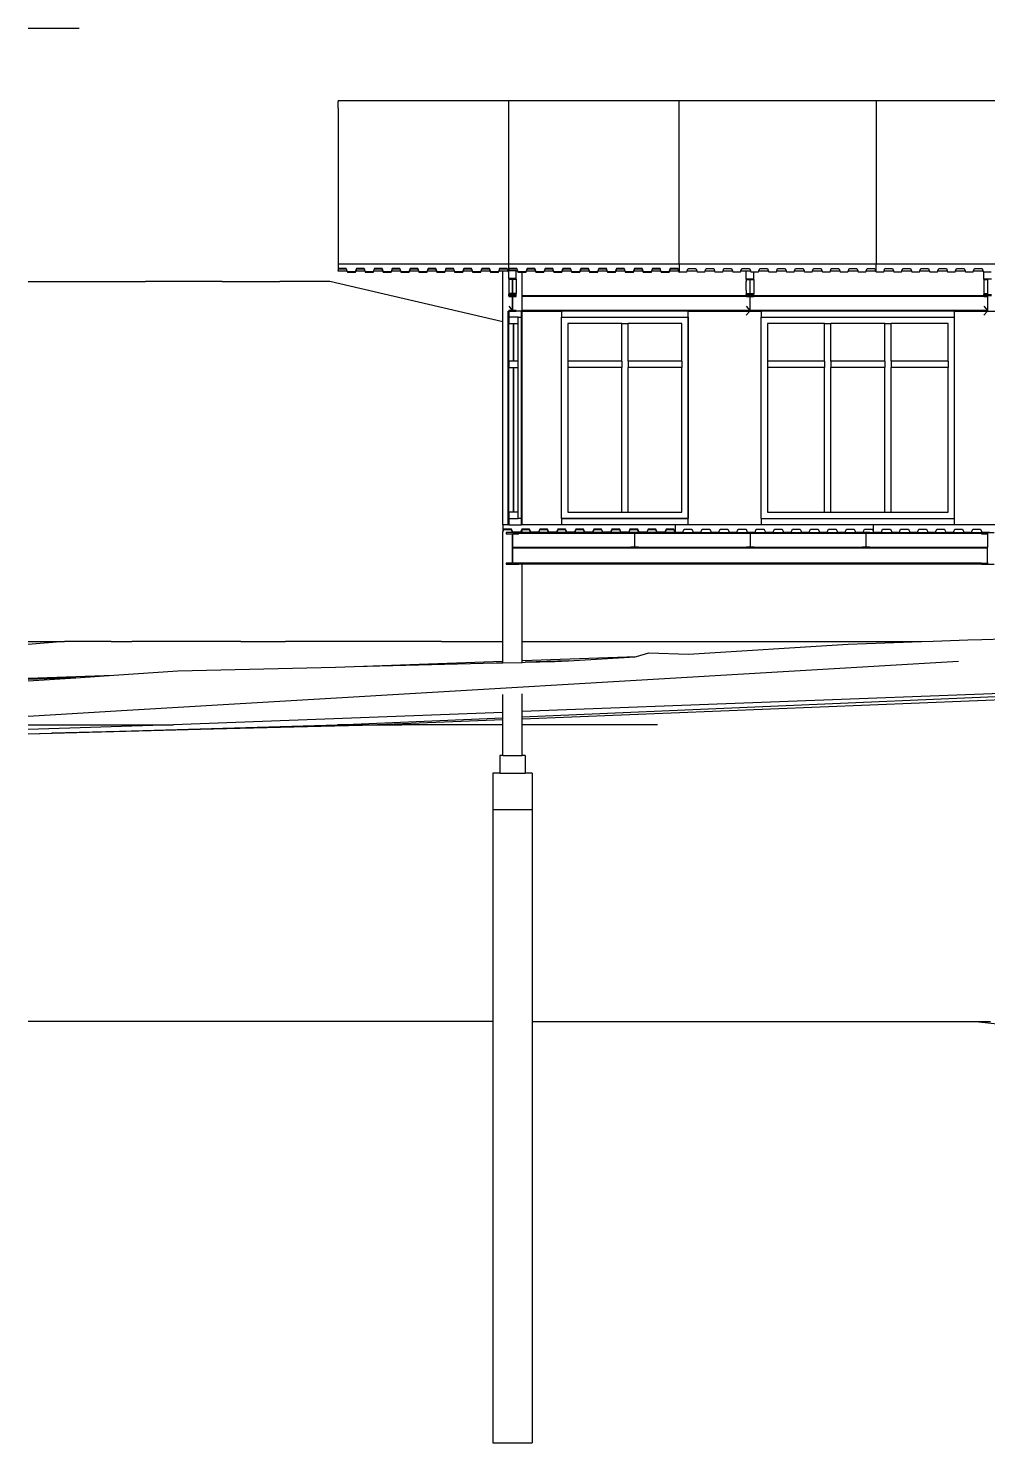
# Model space of a CAD drawing. Extents: x -32.1 to 32.1, y -10.5 to 12.1.
# Drawn here: x -32.1 to -16.96, y -10.51 to 11.82 of the extents above; entities that cross this region are included whole.
import ezdxf

# ---------------------------------------------------------------- set-up
doc = ezdxf.new("R2010")
doc.units = 0
doc.layers.get('0').update_dxf_attribs({"linetype": 'CONTINUOUS'})
doc.layers.add('SECTIONCUTEDGES', color=7, linetype='CONTINUOUS')

msp = doc.modelspace()

# ---------------------------------------------------------------- linework, layer by layer
for p, q in [((-32.1, 11.821), (-31.298, 11.821)), ((-27.211, 10.681), (-27.211, 10.663)), ((-27.211, 10.681), (-26.138, 10.681)), ((-27.211, 10.562), (-27.211, 10.663)), ((-27.211, 10.562), (-27.211, 10.005)), ((-26.138, 10.681), (-24.728, 10.681)), ((-24.728, 10.681), (-24.518, 10.681)), ((-24.518, 10.681), (-24.518, 8.098)), ((-24.518, 10.681), (-24.507, 10.681)), ((-24.507, 10.681), (-22.78, 10.681)), ((-22.78, 10.681), (-22.514, 10.681)), ((-22.514, 10.681), (-21.825, 10.681)), ((-21.825, 8.098), (-21.825, 10.681)), ((-21.825, 10.681), (-20.795, 10.681)), ((-20.795, 10.681), (-20.545, 10.681)), ((-20.545, 10.681), (-19.076, 10.681)), ((-19.076, 10.681), (-18.947, 10.681)), ((-18.947, 10.681), (-18.73, 10.681)), ((-18.73, 10.681), (-18.719, 10.681)), ((-18.719, 10.681), (-18.719, 8.098)), ((-18.719, 10.681), (-18.527, 10.681)), ((-18.527, 10.681), (-16.679, 10.681)), ((-27.211, 10.005), (-27.211, 9.88)), ((-27.211, 9.88), (-27.211, 9.849)), ((-27.211, 9.849), (-27.211, 9.821)), ((-27.211, 9.821), (-27.211, 9.486)), ((-27.211, 9.486), (-27.211, 8.098)), ((-32.1, 7.821), (-30.988, 7.821)), ((-30.988, 7.821), (-30.698, 7.821)), ((-30.698, 7.821), (-30.248, 7.821)), ((-29.228, 7.821), (-30.248, 7.821)), ((-29.038, 7.821), (-29.228, 7.821)), ((-29.038, 7.821), (-28.988, 7.821)), ((-28.988, 7.821), (-28.128, 7.821)), ((-27.338, 7.821), (-28.128, 7.821)), ((-24.607, 7.186), (-27.338, 7.821)), ((-27.209, 7.992), (-27.177, 7.992)), ((-27.177, 7.992), (-27.073, 7.992)), ((-26.927, 7.992), (-26.79, 7.992)), ((-26.644, 7.992), (-26.508, 7.992)), ((-26.362, 7.992), (-26.225, 7.992)), ((-26.079, 7.992), (-25.943, 7.992)), ((-25.797, 7.992), (-25.66, 7.992)), ((-25.515, 7.992), (-25.378, 7.992)), ((-25.232, 7.992), (-25.096, 7.992)), ((-24.95, 7.992), (-24.813, 7.992)), ((-24.667, 7.992), (-24.607, 7.992)), ((-24.607, 7.992), (-24.531, 7.992)), ((-24.607, 7.821), (-24.607, 7.992)), ((-24.607, 7.423), (-24.607, 7.821)), ((-24.517, 7.869), (-24.517, 7.99)), ((-24.517, 7.859), (-24.517, 7.635)), ((-24.397, 7.992), (-24.516, 7.992)), ((-24.397, 7.992), (-24.38, 7.992)), ((-24.397, 7.869), (-24.397, 7.992)), ((-24.397, 7.859), (-24.397, 7.635)), ((-24.307, 7.821), (-24.307, 7.97)), ((-24.307, 7.597), (-24.307, 7.821)), ((-24.234, 7.992), (-24.097, 7.992)), ((-23.951, 7.992), (-23.815, 7.992)), ((-23.669, 7.992), (-23.532, 7.992)), ((-23.386, 7.992), (-23.25, 7.992)), ((-23.104, 7.992), (-22.967, 7.992)), ((-22.822, 7.992), (-22.685, 7.992)), ((-22.539, 7.992), (-22.403, 7.992)), ((-22.257, 7.992), (-22.12, 7.992)), ((-21.974, 7.992), (-21.838, 7.992)), ((-21.698, 7.992), (-21.549, 7.992)), ((-21.416, 7.992), (-21.267, 7.992)), ((-21.133, 7.992), (-20.984, 7.992)), ((-20.851, 7.992), (-20.767, 7.992)), ((-20.767, 7.992), (-20.702, 7.992)), ((-20.767, 7.862), (-20.767, 7.992)), ((-20.767, 7.852), (-20.767, 7.821)), ((-20.767, 7.684), (-20.767, 7.821)), ((-20.647, 7.862), (-20.647, 7.976)), ((-20.647, 7.852), (-20.647, 7.821)), ((-20.647, 7.821), (-20.647, 7.659)), ((-20.568, 7.992), (-20.42, 7.992)), ((-20.286, 7.992), (-20.144, 7.992)), ((-20.144, 7.992), (-20.137, 7.992)), ((-20.004, 7.992), (-19.855, 7.992)), ((-19.721, 7.992), (-19.572, 7.992)), ((-19.439, 7.992), (-19.29, 7.992)), ((-19.156, 7.992), (-19.007, 7.992)), ((-18.874, 7.992), (-18.725, 7.992)), ((-18.592, 7.992), (-18.443, 7.992)), ((-18.309, 7.992), (-18.16, 7.992)), ((-18.027, 7.992), (-17.878, 7.992)), ((-17.744, 7.992), (-17.595, 7.992)), ((-17.462, 7.992), (-17.313, 7.992)), ((-17.179, 7.992), (-17.031, 7.992)), ((-17.017, 7.862), (-17.017, 7.976)), ((-17.017, 7.852), (-17.017, 7.821)), ((-17.017, 7.821), (-17.017, 7.629)), ((-24.517, 7.597), (-24.517, 7.625)), ((-24.397, 7.597), (-24.397, 7.625)), ((-22.433, 7.597), (-24.307, 7.597)), ((-24.307, 7.587), (-24.307, 7.597)), ((-22.204, 7.597), (-22.433, 7.597)), ((-21.904, 7.597), (-22.204, 7.597)), ((-20.779, 7.597), (-21.904, 7.597)), ((-20.767, 7.597), (-20.779, 7.597)), ((-20.767, 7.684), (-20.767, 7.655)), ((-20.767, 7.655), (-20.767, 7.629)), ((-20.767, 7.597), (-20.767, 7.619)), ((-20.647, 7.659), (-20.647, 7.629)), ((-20.647, 7.597), (-20.647, 7.619)), ((-20.535, 7.597), (-20.647, 7.597)), ((-20.351, 7.597), (-20.535, 7.597)), ((-19.272, 7.597), (-20.351, 7.597)), ((-19.042, 7.597), (-19.272, 7.597)), ((-17.909, 7.597), (-19.042, 7.597)), ((-17.541, 7.597), (-17.909, 7.597)), ((-17.017, 7.597), (-17.541, 7.597)), ((-17.017, 7.597), (-17.017, 7.619)), ((-24.607, 7.335), (-24.607, 7.423)), ((-24.517, 7.435), (-24.461, 7.367)), ((-20.767, 7.587), (-24.307, 7.587)), ((-24.307, 7.367), (-24.307, 7.587)), ((-20.767, 7.435), (-20.711, 7.367)), ((-17.017, 7.587), (-20.647, 7.587)), ((-17.017, 7.435), (-16.961, 7.367)), ((-24.607, 7.21), (-24.607, 7.335)), ((-24.607, 7.186), (-24.607, 7.21)), ((-24.607, 6.975), (-24.607, 7.186)), ((-24.527, 3.983), (-24.527, 7.353)), ((-24.527, 7.353), (-24.517, 7.353)), ((-24.517, 6.563), (-24.517, 7.157)), ((-24.367, 6.563), (-24.367, 7.157)), ((-24.317, 7.353), (-24.307, 7.353)), ((-24.317, 4.083), (-24.317, 7.257)), ((-24.317, 7.257), (-24.317, 4.083)), ((-20.767, 7.367), (-24.307, 7.367)), ((-24.307, 7.357), (-24.307, 7.367)), ((-20.767, 7.357), (-24.307, 7.357)), ((-24.307, 7.357), (-24.307, 7.353)), ((-24.307, 3.983), (-24.307, 7.353)), ((-24.307, 7.353), (-23.682, 7.353)), ((-23.682, 7.353), (-23.682, 7.257)), ((-23.682, 4.083), (-23.682, 7.257)), ((-23.682, 7.257), (-21.682, 7.257)), ((-23.682, 7.257), (-21.682, 7.257)), ((-23.682, 4.083), (-23.682, 7.257)), ((-23.582, 7.157), (-23.582, 6.563)), ((-22.732, 7.157), (-23.582, 7.157)), ((-22.732, 7.157), (-22.632, 7.157)), ((-22.732, 6.563), (-22.732, 7.157)), ((-22.632, 6.563), (-22.632, 7.157)), ((-21.782, 7.157), (-22.632, 7.157)), ((-21.782, 6.563), (-21.782, 7.157)), ((-21.682, 7.353), (-20.532, 7.353)), ((-21.682, 7.257), (-21.682, 7.353)), ((-21.682, 4.083), (-21.682, 7.257)), ((-21.682, 7.257), (-21.682, 4.083)), ((-20.711, 7.357), (-20.767, 7.289)), ((-17.017, 7.367), (-20.647, 7.367)), ((-17.017, 7.357), (-20.647, 7.357)), ((-20.532, 7.353), (-20.532, 7.257)), ((-20.532, 7.257), (-17.482, 7.257)), ((-20.532, 4.083), (-20.532, 7.257)), ((-19.532, 7.157), (-20.432, 7.157)), ((-20.432, 7.157), (-20.432, 6.563)), ((-19.532, 7.157), (-19.432, 7.157)), ((-19.532, 6.563), (-19.532, 7.157)), ((-19.432, 6.563), (-19.432, 7.157)), ((-18.582, 7.157), (-19.432, 7.157)), ((-18.582, 7.157), (-18.482, 7.157)), ((-18.582, 6.563), (-18.582, 7.157)), ((-18.482, 6.563), (-18.482, 7.157)), ((-17.582, 7.157), (-18.482, 7.157)), ((-17.582, 6.563), (-17.582, 7.157)), ((-17.482, 7.353), (-16.332, 7.353)), ((-17.482, 7.257), (-17.482, 7.353)), ((-17.482, 4.083), (-17.482, 7.257)), ((-16.961, 7.357), (-17.017, 7.289)), ((-24.607, 6.948), (-24.607, 6.975)), ((-24.607, 6.821), (-24.607, 6.948)), ((-24.607, 6.532), (-24.607, 6.821)), ((-24.607, 6.495), (-24.607, 6.532)), ((-24.607, 6.459), (-24.607, 6.495)), ((-22.732, 6.563), (-23.582, 6.563)), ((-23.582, 6.563), (-23.582, 6.463)), ((-22.732, 6.563), (-22.732, 6.463)), ((-21.782, 6.563), (-22.632, 6.563)), ((-22.632, 6.563), (-22.632, 6.463)), ((-21.782, 6.563), (-21.782, 6.463)), ((-19.532, 6.563), (-20.432, 6.563)), ((-20.432, 6.563), (-20.432, 6.463)), ((-19.532, 6.563), (-19.532, 6.463)), ((-18.582, 6.563), (-19.432, 6.563)), ((-19.432, 6.563), (-19.432, 6.463)), ((-18.582, 6.563), (-18.582, 6.463)), ((-17.582, 6.563), (-18.482, 6.563)), ((-18.482, 6.563), (-18.482, 6.463)), ((-17.582, 6.563), (-17.582, 6.463)), ((-24.607, 6.209), (-24.607, 6.459)), ((-24.517, 4.183), (-24.517, 6.463)), ((-24.367, 4.183), (-24.367, 6.463)), ((-22.732, 6.463), (-23.582, 6.463)), ((-23.582, 6.463), (-23.582, 4.183)), ((-22.732, 4.183), (-22.732, 6.463)), ((-21.782, 6.463), (-22.632, 6.463)), ((-22.632, 4.183), (-22.632, 6.463)), ((-21.782, 4.183), (-21.782, 6.463)), ((-19.532, 6.463), (-20.432, 6.463)), ((-20.432, 6.463), (-20.432, 4.183)), ((-19.532, 4.183), (-19.532, 6.463)), ((-18.582, 6.463), (-19.432, 6.463)), ((-19.432, 4.183), (-19.432, 6.463)), ((-18.582, 4.183), (-18.582, 6.463)), ((-17.582, 6.463), (-18.482, 6.463)), ((-18.482, 4.183), (-18.482, 6.463)), ((-17.582, 4.183), (-17.582, 6.463)), ((-24.607, 6.055), (-24.607, 6.209)), ((-24.607, 5.86), (-24.607, 6.055)), ((-24.607, 5.855), (-24.607, 5.86)), ((-24.607, 5.821), (-24.607, 5.855)), ((-24.607, 5.542), (-24.607, 5.821)), ((-24.607, 5.403), (-24.607, 5.542)), ((-24.607, 5.319), (-24.607, 5.403)), ((-24.607, 4.872), (-24.607, 5.319)), ((-24.607, 4.85), (-24.607, 4.872)), ((-24.607, 4.821), (-24.607, 4.85)), ((-24.607, 4.724), (-24.607, 4.821)), ((-24.607, 4.494), (-24.607, 4.724)), ((-24.607, 4.357), (-24.607, 4.494)), ((-24.607, 4.13), (-24.607, 4.357)), ((-24.607, 3.983), (-24.607, 4.13)), ((-23.682, 4.083), (-21.682, 4.083)), ((-23.682, 4.083), (-23.682, 3.983)), ((-21.682, 4.083), (-23.682, 4.083)), ((-23.582, 4.183), (-22.732, 4.183)), ((-22.732, 4.183), (-22.632, 4.183)), ((-22.632, 4.183), (-21.782, 4.183)), ((-21.682, 3.983), (-21.682, 4.083)), ((-20.532, 4.083), (-17.482, 4.083)), ((-20.532, 4.083), (-20.532, 3.983)), ((-20.432, 4.183), (-19.532, 4.183)), ((-19.532, 4.183), (-19.432, 4.183)), ((-19.432, 4.183), (-18.582, 4.183)), ((-18.582, 4.183), (-18.482, 4.183)), ((-18.482, 4.183), (-17.582, 4.183)), ((-17.482, 3.983), (-17.482, 4.083)), ((-24.607, 3.821), (-24.607, 3.872)), ((-24.607, 3.665), (-24.607, 3.821)), ((-24.357, 3.847), (-22.589, 3.847)), ((-24.307, 3.857), (-24.328, 3.857)), ((-24.307, 3.857), (-24.307, 3.907)), ((-24.173, 3.857), (-24.307, 3.857)), ((-23.888, 3.857), (-24.043, 3.857)), ((-23.604, 3.857), (-23.758, 3.857)), ((-23.451, 3.857), (-23.474, 3.857)), ((-23.386, 3.857), (-23.451, 3.857)), ((-23.319, 3.857), (-23.386, 3.857)), ((-23.034, 3.857), (-23.189, 3.857)), ((-22.749, 3.857), (-22.904, 3.857)), ((-22.589, 3.857), (-22.619, 3.857)), ((-22.464, 3.857), (-22.469, 3.857)), ((-22.469, 3.847), (-20.764, 3.847)), ((-22.179, 3.857), (-22.334, 3.857)), ((-21.926, 3.857), (-22.049, 3.857)), ((-21.894, 3.857), (-21.926, 3.857)), ((-21.895, 3.857), (-21.895, 3.859)), ((-21.89, 3.857), (-21.877, 3.857)), ((-21.877, 3.857), (-20.764, 3.857)), ((-20.644, 3.857), (-20.392, 3.857)), ((-20.644, 3.847), (-18.939, 3.847)), ((-20.392, 3.857), (-20.371, 3.857)), ((-20.371, 3.857), (-19.88, 3.857)), ((-19.88, 3.857), (-19.846, 3.857)), ((-19.846, 3.857), (-18.939, 3.857)), ((-18.819, 3.857), (-17.593, 3.857)), ((-18.819, 3.847), (-17.054, 3.847)), ((-17.593, 3.857), (-17.543, 3.857)), ((-17.543, 3.857), (-17.054, 3.857)), ((-17.054, 3.847), (-16.959, 3.847)), ((-16.959, 3.847), (-16.959, 3.841)), ((-16.949, 3.841), (-16.959, 3.841)), ((-24.607, 3.511), (-24.607, 3.665)), ((-24.452, 3.627), (-22.589, 3.627)), ((-24.452, 3.617), (-22.589, 3.617)), ((-22.469, 3.627), (-20.764, 3.627)), ((-22.469, 3.617), (-20.764, 3.617)), ((-20.644, 3.627), (-18.939, 3.627)), ((-20.644, 3.617), (-18.939, 3.617)), ((-18.819, 3.627), (-16.959, 3.627)), ((-18.819, 3.617), (-16.959, 3.617)), ((-24.607, 3.275), (-24.607, 3.511)), ((-17.054, 3.373), (-24.357, 3.373)), ((-24.307, 3.357), (-24.357, 3.357)), ((-24.264, 3.357), (-24.307, 3.357)), ((-24.307, 3.186), (-24.307, 3.357)), ((-23.238, 3.357), (-24.264, 3.357)), ((-22.166, 3.357), (-23.238, 3.357)), ((-21.619, 3.357), (-22.166, 3.357)), ((-20.821, 3.357), (-21.619, 3.357)), ((-20.58, 3.357), (-20.821, 3.357)), ((-19.755, 3.357), (-20.58, 3.357)), ((-18.947, 3.357), (-19.755, 3.357)), ((-18.674, 3.357), (-18.947, 3.357)), ((-17.983, 3.357), (-18.674, 3.357)), ((-17.447, 3.357), (-17.983, 3.357)), ((-17.054, 3.357), (-17.447, 3.357)), ((-16.949, 3.373), (-16.959, 3.373)), ((-24.607, 2.821), (-24.607, 3.275)), ((-24.307, 2.821), (-24.307, 3.186)), ((-24.607, 2.542), (-24.607, 2.821)), ((-24.307, 2.433), (-24.307, 2.821)), ((-24.607, 2.258), (-24.607, 2.542)), ((-24.607, 2.137), (-24.607, 2.258)), ((-24.307, 2.137), (-24.307, 2.433)), ((-32.1, 2.137), (-31.526, 2.137)), ((-31.526, 2.137), (-32.1, 2.09)), ((-31.153, 2.137), (-31.526, 2.137)), ((-31.044, 2.137), (-31.153, 2.137)), ((-30.79, 2.137), (-31.044, 2.137)), ((-30.79, 2.137), (-30.465, 2.137)), ((-30.137, 2.137), (-30.465, 2.137)), ((-29.993, 2.137), (-30.137, 2.137)), ((-29.557, 2.137), (-29.993, 2.137)), ((-28.948, 2.137), (-29.557, 2.137)), ((-28.818, 2.137), (-28.948, 2.137)), ((-28.746, 2.137), (-28.818, 2.137)), ((-28.746, 2.137), (-28.041, 2.137)), ((-26.878, 2.137), (-28.041, 2.137)), ((-26.748, 2.137), (-26.878, 2.137)), ((-26.516, 2.137), (-26.748, 2.137)), ((-26.304, 2.137), (-26.516, 2.137)), ((-25.577, 2.137), (-26.304, 2.137)), ((-25.577, 2.137), (-24.701, 2.137)), ((-24.701, 2.137), (-24.607, 2.137)), ((-24.607, 1.827), (-24.607, 2.137)), ((-24.307, 2.137), (-23.491, 2.137)), ((-24.307, 1.838), (-24.307, 2.137)), ((-23.491, 2.137), (-22.761, 2.137)), ((-22.761, 2.137), (-22.35, 2.137)), ((-22.35, 2.137), (-21.577, 2.137)), ((-21.577, 2.137), (-20.879, 2.137)), ((-20.879, 2.137), (-19.791, 2.137)), ((-19.791, 2.137), (-19.552, 2.137)), ((-19.552, 2.137), (-18.916, 2.137)), ((-18.916, 2.137), (-18.372, 2.137)), ((-18.372, 2.137), (-18, 2.137)), ((-17.418, 1.821), (-30.629, 1.041)), ((-26.955, 1.742), (-24.607, 1.827)), ((-24.607, 1.802), (-24.607, 1.827)), ((-24.307, 1.838), (-22.5, 1.903)), ((-24.307, 1.809), (-24.307, 1.838)), ((-23.572, 1.834), (-24.255, 1.81)), ((-32.1, 1.557), (-30.751, 1.606)), ((-31.351, 1.565), (-32.1, 1.539)), ((-9.607, 1.59), (-24.307, 1.031)), ((-24.307, 0.947), (-9.607, 1.583)), ((-24.307, 0.918), (-9.607, 1.506)), ((-24.607, 1.256), (-24.607, 1.3)), ((-24.607, 1.192), (-24.607, 1.256)), ((-24.607, 1.143), (-24.607, 1.192)), ((-24.607, 1.109), (-24.607, 1.143)), ((-24.307, 1.274), (-24.307, 1.313)), ((-24.307, 1.208), (-24.307, 1.274)), ((-24.307, 1.159), (-24.307, 1.208)), ((-24.307, 1.125), (-24.307, 1.159)), ((-24.307, 1.046), (-24.307, 1.125)), ((-30.629, 1.041), (-32.1, 0.954)), ((-24.607, 1.019), (-29.808, 0.821)), ((-27.218, 0.821), (-24.607, 0.934)), ((-26.718, 0.821), (-24.607, 0.906)), ((-24.607, 1.035), (-24.607, 1.109)), ((-24.607, 1.019), (-24.607, 1.035)), ((-24.607, 0.934), (-24.607, 1.019)), ((-24.607, 0.915), (-24.607, 0.934)), ((-24.607, 0.906), (-24.607, 0.915)), ((-24.607, 0.821), (-24.607, 0.906)), ((-24.307, 1.031), (-24.307, 1.046)), ((-24.307, 0.947), (-24.307, 1.031)), ((-24.307, 0.928), (-24.307, 0.947)), ((-24.307, 0.918), (-24.307, 0.928)), ((-24.307, 0.821), (-24.307, 0.918)), ((-32.1, 0.821), (-31.738, 0.821)), ((-29.808, 0.821), (-32.1, 0.748)), ((-32.1, 0.681), (-27.218, 0.821)), ((-32.1, 0.679), (-31.721, 0.689)), ((-31.738, 0.821), (-30.328, 0.821)), ((-31.721, 0.689), (-26.848, 0.821)), ((-27.484, 0.794), (-31.721, 0.689)), ((-30.328, 0.821), (-29.808, 0.821)), ((-26.388, 0.821), (-27.484, 0.794)), ((-26.848, 0.821), (-27.218, 0.821)), ((-26.848, 0.821), (-26.718, 0.821)), ((-26.718, 0.821), (-26.388, 0.821)), ((-26.388, 0.821), (-26.205, 0.821)), ((-24.607, 0.821), (-26.205, 0.821)), ((-24.607, 0.338), (-24.607, 0.821)), ((-22.169, 0.821), (-24.307, 0.821)), ((-24.307, 0.338), (-24.307, 0.821)), ((-24.607, 0.338), (-24.657, 0.338)), ((-24.657, 0.338), (-24.657, 0.057)), ((-24.607, 0.338), (-24.307, 0.338)), ((-24.257, 0.338), (-24.307, 0.338)), ((-24.257, 0.338), (-24.257, 0.057)), ((-24.657, 0.057), (-24.767, 0.057)), ((-24.767, 0.057), (-24.767, -0.513)), ((-24.657, 0.057), (-24.257, 0.057)), ((-24.147, 0.057), (-24.257, 0.057)), ((-24.147, 0.057), (-24.147, -0.513)), ((-24.767, -0.513), (-24.147, -0.513)), ((-24.767, -0.513), (-24.767, -3.863)), ((-24.147, -0.513), (-24.147, -3.863)), ((-24.767, -3.863), (-32.1, -3.863)), ((-24.767, -3.863), (-24.767, -10.513)), ((-24.147, -3.863), (-24.147, -10.513)), ((-24.147, -3.863), (-17.143, -3.863)), ((-17.143, -3.863), (-14.128, -4.179)), ((-17.143, -3.863), (-16.911, -3.863)), ((-24.767, -10.513), (-24.147, -10.513))]:
    msp.add_line(p, q)
at = {"layer": 'SECTIONCUTEDGES'}
for p, q in [((-24.518, 8.098), (-27.211, 8.098)), ((-27.211, 8.098), (-27.211, 8.046)), ((-27.211, 8.046), (-27.211, 8.001)), ((-21.825, 8.098), (-24.518, 8.098)), ((-24.518, 8.098), (-24.518, 8.001)), ((-18.719, 8.098), (-21.825, 8.098)), ((-21.825, 8.098), (-21.825, 7.976)), ((-18.719, 7.976), (-18.719, 8.098)), ((-15.612, 8.098), (-18.719, 8.098)), ((-27.201, 8.027), (-27.211, 8.001)), ((-27.211, 8.001), (-27.211, 7.986)), ((-27.211, 7.986), (-27.209, 7.992)), ((-27.209, 7.992), (-27.197, 8.021)), ((-27.08, 8.027), (-27.201, 8.027)), ((-27.197, 8.021), (-27.084, 8.021)), ((-27.084, 8.021), (-27.073, 7.992)), ((-27.06, 7.976), (-27.08, 8.027)), ((-27.073, 7.992), (-27.064, 7.97)), ((-27.064, 7.97), (-26.935, 7.97)), ((-26.939, 7.976), (-27.06, 7.976)), ((-26.919, 8.027), (-26.939, 7.976)), ((-26.935, 7.97), (-26.927, 7.992)), ((-26.927, 7.992), (-26.915, 8.021)), ((-26.798, 8.027), (-26.919, 8.027)), ((-26.915, 8.021), (-26.802, 8.021)), ((-26.802, 8.021), (-26.79, 7.992)), ((-26.778, 7.976), (-26.798, 8.027)), ((-26.79, 7.992), (-26.782, 7.97)), ((-26.782, 7.97), (-26.757, 7.97)), ((-26.657, 7.976), (-26.778, 7.976)), ((-26.757, 7.97), (-26.653, 7.97)), ((-26.636, 8.027), (-26.657, 7.976)), ((-26.653, 7.97), (-26.644, 7.992)), ((-26.644, 7.992), (-26.633, 8.021)), ((-26.515, 8.027), (-26.636, 8.027)), ((-26.633, 8.021), (-26.519, 8.021)), ((-26.519, 8.021), (-26.508, 7.992)), ((-26.495, 7.976), (-26.515, 8.027)), ((-26.508, 7.992), (-26.499, 7.97)), ((-26.499, 7.97), (-26.37, 7.97)), ((-26.374, 7.976), (-26.495, 7.976)), ((-26.354, 8.027), (-26.374, 7.976)), ((-26.37, 7.97), (-26.362, 7.992)), ((-26.362, 7.992), (-26.35, 8.021)), ((-26.233, 8.027), (-26.354, 8.027)), ((-26.35, 8.021), (-26.237, 8.021)), ((-26.237, 8.021), (-26.225, 7.992)), ((-26.213, 7.976), (-26.233, 8.027)), ((-26.225, 7.992), (-26.217, 7.97)), ((-26.217, 7.97), (-26.088, 7.97)), ((-26.092, 7.976), (-26.213, 7.976)), ((-26.072, 8.027), (-26.092, 7.976)), ((-26.088, 7.97), (-26.079, 7.992)), ((-26.079, 7.992), (-26.068, 8.021)), ((-25.951, 8.027), (-26.072, 8.027)), ((-26.068, 8.021), (-25.955, 8.021)), ((-25.955, 8.021), (-25.943, 7.992)), ((-25.93, 7.976), (-25.951, 8.027)), ((-25.943, 7.992), (-25.934, 7.97)), ((-25.934, 7.97), (-25.805, 7.97)), ((-25.809, 7.976), (-25.93, 7.976)), ((-25.789, 8.027), (-25.809, 7.976)), ((-25.805, 7.97), (-25.797, 7.992)), ((-25.797, 7.992), (-25.785, 8.021)), ((-25.668, 8.027), (-25.789, 8.027)), ((-25.785, 8.021), (-25.672, 8.021)), ((-25.672, 8.021), (-25.66, 7.992)), ((-25.648, 7.976), (-25.668, 8.027)), ((-25.66, 7.992), (-25.652, 7.97)), ((-25.652, 7.97), (-25.523, 7.97)), ((-25.527, 7.976), (-25.648, 7.976)), ((-25.507, 8.027), (-25.527, 7.976)), ((-25.523, 7.97), (-25.515, 7.992)), ((-25.515, 7.992), (-25.503, 8.021)), ((-25.386, 8.027), (-25.507, 8.027)), ((-25.503, 8.021), (-25.39, 8.021)), ((-25.39, 8.021), (-25.378, 7.992)), ((-25.366, 7.976), (-25.386, 8.027)), ((-25.378, 7.992), (-25.37, 7.97)), ((-25.37, 7.97), (-25.241, 7.97)), ((-25.245, 7.976), (-25.366, 7.976)), ((-25.224, 8.027), (-25.245, 7.976)), ((-25.241, 7.97), (-25.232, 7.992)), ((-25.232, 7.992), (-25.22, 8.021)), ((-25.103, 8.027), (-25.224, 8.027)), ((-25.22, 8.021), (-25.107, 8.021)), ((-25.107, 8.021), (-25.096, 7.992)), ((-25.083, 7.976), (-25.103, 8.027)), ((-25.096, 7.992), (-25.087, 7.97)), ((-25.087, 7.97), (-24.958, 7.97)), ((-24.962, 7.976), (-25.083, 7.976)), ((-24.942, 8.027), (-24.962, 7.976)), ((-24.958, 7.97), (-24.95, 7.992)), ((-24.95, 7.992), (-24.938, 8.021)), ((-24.821, 8.027), (-24.942, 8.027)), ((-24.938, 8.021), (-24.825, 8.021)), ((-24.825, 8.021), (-24.813, 7.992)), ((-24.801, 7.976), (-24.821, 8.027)), ((-24.813, 7.992), (-24.805, 7.97)), ((-24.805, 7.97), (-24.676, 7.97)), ((-24.68, 7.976), (-24.801, 7.976)), ((-24.66, 8.027), (-24.68, 7.976)), ((-24.676, 7.97), (-24.667, 7.992)), ((-24.667, 7.992), (-24.656, 8.021)), ((-24.539, 8.027), (-24.66, 8.027)), ((-24.656, 8.021), (-24.542, 8.021)), ((-24.542, 8.021), (-24.531, 7.992)), ((-24.518, 7.976), (-24.539, 8.027)), ((-24.531, 7.992), (-24.522, 7.97)), ((-24.522, 7.97), (-24.518, 7.97)), ((-24.508, 8.027), (-24.518, 8.001)), ((-24.518, 8.001), (-24.518, 7.986)), ((-24.518, 7.986), (-24.517, 7.99)), ((-24.518, 7.976), (-24.518, 7.986)), ((-24.518, 7.97), (-24.518, 7.976)), ((-24.517, 7.99), (-24.516, 7.992)), ((-24.517, 7.869), (-24.517, 7.859)), ((-24.397, 7.869), (-24.517, 7.869)), ((-24.517, 7.859), (-24.46, 7.859)), ((-24.516, 7.992), (-24.504, 8.021)), ((-24.387, 8.027), (-24.508, 8.027)), ((-24.504, 8.021), (-24.391, 8.021)), ((-24.46, 7.859), (-24.46, 7.635)), ((-24.454, 7.859), (-24.397, 7.859)), ((-24.454, 7.635), (-24.454, 7.859)), ((-24.397, 7.859), (-24.397, 7.869)), ((-24.391, 8.021), (-24.38, 7.992)), ((-24.367, 7.976), (-24.387, 8.027)), ((-24.38, 7.992), (-24.371, 7.97)), ((-24.371, 7.97), (-24.307, 7.97)), ((-24.246, 7.976), (-24.367, 7.976)), ((-24.307, 7.97), (-24.242, 7.97)), ((-24.226, 8.027), (-24.246, 7.976)), ((-24.242, 7.97), (-24.234, 7.992)), ((-24.234, 7.992), (-24.222, 8.021)), ((-24.105, 8.027), (-24.226, 8.027)), ((-24.222, 8.021), (-24.109, 8.021)), ((-24.109, 8.021), (-24.097, 7.992)), ((-24.085, 7.976), (-24.105, 8.027)), ((-24.097, 7.992), (-24.089, 7.97)), ((-24.089, 7.97), (-23.96, 7.97)), ((-23.964, 7.976), (-24.085, 7.976)), ((-23.943, 8.027), (-23.964, 7.976)), ((-23.96, 7.97), (-23.951, 7.992)), ((-23.951, 7.992), (-23.94, 8.021)), ((-23.822, 8.027), (-23.943, 8.027)), ((-23.94, 8.021), (-23.826, 8.021)), ((-23.826, 8.021), (-23.815, 7.992)), ((-23.802, 7.976), (-23.822, 8.027)), ((-23.815, 7.992), (-23.806, 7.97)), ((-23.806, 7.97), (-23.677, 7.97)), ((-23.681, 7.976), (-23.802, 7.976)), ((-23.661, 8.027), (-23.681, 7.976)), ((-23.677, 7.97), (-23.669, 7.992)), ((-23.669, 7.992), (-23.657, 8.021)), ((-23.54, 8.027), (-23.661, 8.027)), ((-23.657, 8.021), (-23.544, 8.021)), ((-23.544, 8.021), (-23.532, 7.992)), ((-23.52, 7.976), (-23.54, 8.027)), ((-23.532, 7.992), (-23.524, 7.97)), ((-23.524, 7.97), (-23.395, 7.97)), ((-23.399, 7.976), (-23.52, 7.976)), ((-23.379, 8.027), (-23.399, 7.976)), ((-23.395, 7.97), (-23.386, 7.992)), ((-23.386, 7.992), (-23.375, 8.021)), ((-23.258, 8.027), (-23.379, 8.027)), ((-23.375, 8.021), (-23.261, 8.021)), ((-23.261, 8.021), (-23.25, 7.992)), ((-23.237, 7.976), (-23.258, 8.027)), ((-23.25, 7.992), (-23.241, 7.97)), ((-23.241, 7.97), (-23.191, 7.97)), ((-23.116, 7.976), (-23.237, 7.976)), ((-23.191, 7.97), (-23.112, 7.97)), ((-23.096, 8.027), (-23.116, 7.976)), ((-23.112, 7.97), (-23.104, 7.992)), ((-23.104, 7.992), (-23.092, 8.021)), ((-22.975, 8.027), (-23.096, 8.027)), ((-23.092, 8.021), (-22.979, 8.021)), ((-22.979, 8.021), (-22.967, 7.992)), ((-22.955, 7.976), (-22.975, 8.027)), ((-22.967, 7.992), (-22.959, 7.97)), ((-22.959, 7.97), (-22.83, 7.97)), ((-22.834, 7.976), (-22.955, 7.976)), ((-22.814, 8.027), (-22.834, 7.976)), ((-22.83, 7.97), (-22.822, 7.992)), ((-22.822, 7.992), (-22.81, 8.021)), ((-22.693, 8.027), (-22.814, 8.027)), ((-22.81, 8.021), (-22.697, 8.021)), ((-22.697, 8.021), (-22.685, 7.992)), ((-22.673, 7.976), (-22.693, 8.027)), ((-22.685, 7.992), (-22.676, 7.97)), ((-22.676, 7.97), (-22.548, 7.97)), ((-22.552, 7.976), (-22.673, 7.976)), ((-22.531, 8.027), (-22.552, 7.976)), ((-22.548, 7.97), (-22.539, 7.992)), ((-22.539, 7.992), (-22.527, 8.021)), ((-22.41, 8.027), (-22.531, 8.027)), ((-22.527, 8.021), (-22.414, 8.021)), ((-22.414, 8.021), (-22.403, 7.992)), ((-22.39, 7.976), (-22.41, 8.027)), ((-22.403, 7.992), (-22.394, 7.97)), ((-22.394, 7.97), (-22.265, 7.97)), ((-22.269, 7.976), (-22.39, 7.976)), ((-22.249, 8.027), (-22.269, 7.976)), ((-22.265, 7.97), (-22.257, 7.992)), ((-22.257, 7.992), (-22.245, 8.021)), ((-22.128, 8.027), (-22.249, 8.027)), ((-22.245, 8.021), (-22.132, 8.021)), ((-22.132, 8.021), (-22.12, 7.992)), ((-22.108, 7.976), (-22.128, 8.027)), ((-22.12, 7.992), (-22.112, 7.97)), ((-22.112, 7.97), (-21.983, 7.97)), ((-21.987, 7.976), (-22.108, 7.976)), ((-21.967, 8.027), (-21.987, 7.976)), ((-21.983, 7.97), (-21.98, 7.977)), ((-21.98, 7.977), (-21.974, 7.992)), ((-21.974, 7.992), (-21.963, 8.021)), ((-21.846, 8.027), (-21.967, 8.027)), ((-21.963, 8.021), (-21.849, 8.021)), ((-21.849, 8.021), (-21.838, 7.992)), ((-21.825, 7.976), (-21.846, 8.027)), ((-21.838, 7.992), (-21.829, 7.97)), ((-21.829, 7.97), (-21.825, 7.97)), ((-21.825, 7.97), (-21.825, 7.976)), ((-21.825, 7.976), (-21.755, 7.976)), ((-21.755, 7.976), (-21.704, 7.976)), ((-21.704, 7.976), (-21.698, 7.992)), ((-21.698, 7.992), (-21.684, 8.027)), ((-21.684, 8.027), (-21.563, 8.027)), ((-21.563, 8.027), (-21.549, 7.992)), ((-21.549, 7.992), (-21.543, 7.976)), ((-21.543, 7.976), (-21.422, 7.976)), ((-21.422, 7.976), (-21.416, 7.992)), ((-21.416, 7.992), (-21.402, 8.027)), ((-21.402, 8.027), (-21.281, 8.027)), ((-21.281, 8.027), (-21.267, 7.992)), ((-21.267, 7.992), (-21.261, 7.976)), ((-21.261, 7.976), (-21.139, 7.976)), ((-21.139, 7.976), (-21.133, 7.992)), ((-21.133, 7.992), (-21.119, 8.027)), ((-21.119, 8.027), (-20.998, 8.027)), ((-20.998, 8.027), (-20.984, 7.992)), ((-20.984, 7.992), (-20.978, 7.976)), ((-20.978, 7.976), (-20.857, 7.976)), ((-20.857, 7.976), (-20.851, 7.992)), ((-20.851, 7.992), (-20.837, 8.027)), ((-20.837, 8.027), (-20.716, 8.027)), ((-20.767, 7.862), (-20.767, 7.852)), ((-20.647, 7.862), (-20.767, 7.862)), ((-20.767, 7.852), (-20.71, 7.852)), ((-20.716, 8.027), (-20.702, 7.992)), ((-20.71, 7.852), (-20.71, 7.629)), ((-20.704, 7.852), (-20.647, 7.852)), ((-20.704, 7.629), (-20.704, 7.852)), ((-20.702, 7.992), (-20.696, 7.976)), ((-20.696, 7.976), (-20.647, 7.976)), ((-20.647, 7.976), (-20.581, 7.976)), ((-20.647, 7.852), (-20.647, 7.862)), ((-20.581, 7.976), (-20.575, 7.976)), ((-20.575, 7.976), (-20.568, 7.992)), ((-20.568, 7.992), (-20.554, 8.027)), ((-20.554, 8.027), (-20.433, 8.027)), ((-20.433, 8.027), (-20.42, 7.992)), ((-20.42, 7.992), (-20.413, 7.976)), ((-20.413, 7.976), (-20.368, 7.976)), ((-20.368, 7.976), (-20.292, 7.976)), ((-20.292, 7.976), (-20.286, 7.992)), ((-20.286, 7.992), (-20.272, 8.027)), ((-20.272, 8.027), (-20.151, 8.027)), ((-20.151, 8.027), (-20.137, 7.992)), ((-20.137, 7.992), (-20.131, 7.976)), ((-20.131, 7.976), (-20.01, 7.976)), ((-20.01, 7.976), (-20.004, 7.992)), ((-20.004, 7.992), (-19.99, 8.027)), ((-19.99, 8.027), (-19.869, 8.027)), ((-19.869, 8.027), (-19.855, 7.992)), ((-19.855, 7.992), (-19.848, 7.976)), ((-19.848, 7.976), (-19.727, 7.976)), ((-19.727, 7.976), (-19.721, 7.992)), ((-19.721, 7.992), (-19.707, 8.027)), ((-19.707, 8.027), (-19.586, 8.027)), ((-19.586, 8.027), (-19.572, 7.992)), ((-19.572, 7.992), (-19.566, 7.976)), ((-19.566, 7.976), (-19.445, 7.976)), ((-19.445, 7.976), (-19.439, 7.992)), ((-19.439, 7.992), (-19.425, 8.027)), ((-19.425, 8.027), (-19.304, 8.027)), ((-19.304, 8.027), (-19.29, 7.992)), ((-19.29, 7.992), (-19.284, 7.976)), ((-19.284, 7.976), (-19.163, 7.976)), ((-19.163, 7.976), (-19.156, 7.992)), ((-19.156, 7.992), (-19.142, 8.027)), ((-19.142, 8.027), (-19.021, 8.027)), ((-19.021, 8.027), (-19.007, 7.992)), ((-19.007, 7.992), (-19.001, 7.976)), ((-19.001, 7.976), (-18.901, 7.976)), ((-18.901, 7.976), (-18.88, 7.976)), ((-18.88, 7.976), (-18.874, 7.992)), ((-18.874, 7.992), (-18.86, 8.027)), ((-18.86, 8.027), (-18.739, 8.027)), ((-18.739, 8.027), (-18.725, 7.992)), ((-18.725, 7.992), (-18.719, 7.976)), ((-18.719, 7.976), (-18.626, 7.976)), ((-18.626, 7.976), (-18.598, 7.976)), ((-18.598, 7.976), (-18.592, 7.992)), ((-18.592, 7.992), (-18.578, 8.027)), ((-18.578, 8.027), (-18.457, 8.027)), ((-18.457, 8.027), (-18.443, 7.992)), ((-18.443, 7.992), (-18.436, 7.976)), ((-18.436, 7.976), (-18.315, 7.976)), ((-18.315, 7.976), (-18.309, 7.992)), ((-18.309, 7.992), (-18.295, 8.027)), ((-18.295, 8.027), (-18.174, 8.027)), ((-18.174, 8.027), (-18.16, 7.992)), ((-18.16, 7.992), (-18.154, 7.976)), ((-18.154, 7.976), (-18.033, 7.976)), ((-18.033, 7.976), (-18.027, 7.992)), ((-18.027, 7.992), (-18.013, 8.027)), ((-18.013, 8.027), (-17.892, 8.027)), ((-17.892, 8.027), (-17.878, 7.992)), ((-17.878, 7.992), (-17.872, 7.976)), ((-17.872, 7.976), (-17.751, 7.976)), ((-17.751, 7.976), (-17.744, 7.992)), ((-17.744, 7.992), (-17.73, 8.027)), ((-17.73, 8.027), (-17.609, 8.027)), ((-17.609, 8.027), (-17.595, 7.992)), ((-17.595, 7.992), (-17.589, 7.976)), ((-17.589, 7.976), (-17.468, 7.976)), ((-17.468, 7.976), (-17.462, 7.992)), ((-17.462, 7.992), (-17.448, 8.027)), ((-17.448, 8.027), (-17.327, 8.027)), ((-17.327, 8.027), (-17.313, 7.992)), ((-17.313, 7.992), (-17.307, 7.976)), ((-17.307, 7.976), (-17.24, 7.976)), ((-17.24, 7.976), (-17.186, 7.976)), ((-17.186, 7.976), (-17.179, 7.992)), ((-17.179, 7.992), (-17.166, 8.027)), ((-17.166, 8.027), (-17.044, 8.027)), ((-17.044, 8.027), (-17.031, 7.992)), ((-17.031, 7.992), (-17.024, 7.976)), ((-17.024, 7.976), (-17.017, 7.976)), ((-17.017, 7.976), (-16.903, 7.976)), ((-16.897, 7.862), (-17.017, 7.862)), ((-17.017, 7.862), (-17.017, 7.861)), ((-17.017, 7.861), (-17.017, 7.852)), ((-17.017, 7.852), (-16.96, 7.852)), ((-16.96, 7.852), (-16.96, 7.629)), ((-24.517, 7.635), (-24.517, 7.625)), ((-24.46, 7.635), (-24.517, 7.635)), ((-24.517, 7.625), (-24.397, 7.625)), ((-24.397, 7.597), (-24.517, 7.597)), ((-24.517, 7.597), (-24.517, 7.587)), ((-24.397, 7.635), (-24.454, 7.635)), ((-24.397, 7.625), (-24.397, 7.635)), ((-24.397, 7.587), (-24.397, 7.597)), ((-20.767, 7.629), (-20.767, 7.619)), ((-20.71, 7.629), (-20.767, 7.629)), ((-20.767, 7.619), (-20.647, 7.619)), ((-20.647, 7.597), (-20.767, 7.597)), ((-20.767, 7.597), (-20.767, 7.587)), ((-20.647, 7.629), (-20.704, 7.629)), ((-20.647, 7.625), (-20.647, 7.629)), ((-20.647, 7.619), (-20.647, 7.625)), ((-20.647, 7.587), (-20.647, 7.597)), ((-17.017, 7.629), (-17.017, 7.619)), ((-16.96, 7.629), (-17.017, 7.629)), ((-17.017, 7.619), (-16.897, 7.619)), ((-16.897, 7.597), (-17.017, 7.597)), ((-17.017, 7.597), (-17.017, 7.587)), ((-24.517, 7.587), (-24.46, 7.587)), ((-24.46, 7.587), (-24.46, 7.367)), ((-24.454, 7.587), (-24.397, 7.587)), ((-24.454, 7.367), (-24.454, 7.587)), ((-20.767, 7.587), (-20.71, 7.587)), ((-20.71, 7.587), (-20.71, 7.367)), ((-20.704, 7.587), (-20.647, 7.587)), ((-20.704, 7.367), (-20.704, 7.587)), ((-17.017, 7.587), (-16.96, 7.587)), ((-16.96, 7.587), (-16.96, 7.367)), ((-24.517, 7.367), (-24.517, 7.357)), ((-24.46, 7.367), (-24.517, 7.367)), ((-24.517, 7.357), (-24.517, 7.353)), ((-24.517, 7.357), (-24.397, 7.357)), ((-24.517, 7.353), (-24.517, 7.257)), ((-24.517, 7.257), (-24.517, 7.157)), ((-24.367, 7.257), (-24.517, 7.257)), ((-24.517, 7.157), (-24.442, 7.157)), ((-24.397, 7.367), (-24.454, 7.367)), ((-24.442, 7.157), (-24.441, 6.563)), ((-24.441, 7.157), (-24.442, 7.157)), ((-24.441, 7.157), (-24.367, 7.157)), ((-24.441, 6.563), (-24.441, 7.157)), ((-24.397, 7.357), (-24.397, 7.367)), ((-24.317, 7.357), (-24.397, 7.357)), ((-24.367, 7.257), (-24.317, 7.257)), ((-24.367, 7.157), (-24.367, 7.257)), ((-24.317, 7.353), (-24.317, 7.357)), ((-24.317, 7.257), (-24.317, 7.353)), ((-20.767, 7.367), (-20.767, 7.357)), ((-20.71, 7.367), (-20.767, 7.367)), ((-20.767, 7.357), (-20.647, 7.357)), ((-20.647, 7.367), (-20.704, 7.367)), ((-20.647, 7.357), (-20.647, 7.367)), ((-17.017, 7.367), (-17.017, 7.357)), ((-16.96, 7.367), (-17.017, 7.367)), ((-17.017, 7.357), (-16.897, 7.357)), ((-24.517, 6.563), (-24.517, 6.463)), ((-24.441, 6.563), (-24.517, 6.563)), ((-24.367, 6.563), (-24.441, 6.563)), ((-24.367, 6.463), (-24.367, 6.563)), ((-24.517, 6.463), (-24.442, 6.463)), ((-24.442, 6.463), (-24.441, 4.183)), ((-24.441, 6.463), (-24.442, 6.463)), ((-24.441, 6.463), (-24.367, 6.463)), ((-24.441, 4.183), (-24.441, 6.463)), ((-24.517, 4.183), (-24.517, 4.083)), ((-24.441, 4.183), (-24.517, 4.183)), ((-24.517, 4.083), (-24.367, 4.083)), ((-24.517, 4.083), (-24.517, 3.983)), ((-24.367, 4.183), (-24.441, 4.183)), ((-24.367, 4.083), (-24.367, 4.183)), ((-24.317, 4.083), (-24.367, 4.083)), ((-24.317, 3.983), (-24.317, 4.083)), ((-24.607, 3.983), (-24.607, 3.888)), ((-24.527, 3.983), (-24.607, 3.983)), ((-24.597, 3.913), (-24.607, 3.888)), ((-24.607, 3.872), (-24.593, 3.907)), ((-24.607, 3.888), (-24.607, 3.872)), ((-24.475, 3.913), (-24.597, 3.913)), ((-24.593, 3.907), (-24.478, 3.907)), ((-24.557, 3.857), (-24.557, 3.841)), ((-24.458, 3.857), (-24.557, 3.857)), ((-24.557, 3.841), (-24.462, 3.841)), ((-24.517, 3.983), (-24.527, 3.983)), ((-24.517, 3.983), (-24.317, 3.983)), ((-24.478, 3.907), (-24.458, 3.857)), ((-24.454, 3.863), (-24.475, 3.913)), ((-24.462, 3.841), (-24.462, 3.373)), ((-24.458, 3.857), (-24.357, 3.857)), ((-24.332, 3.863), (-24.454, 3.863)), ((-24.452, 3.627), (-24.452, 3.841)), ((-24.452, 3.841), (-24.357, 3.841)), ((-24.357, 3.847), (-24.357, 3.857)), ((-24.357, 3.857), (-24.328, 3.857)), ((-24.357, 3.841), (-24.357, 3.847)), ((-24.312, 3.913), (-24.332, 3.863)), ((-24.328, 3.857), (-24.308, 3.907)), ((-24.307, 3.983), (-24.317, 3.983)), ((-24.19, 3.913), (-24.312, 3.913)), ((-24.308, 3.907), (-24.307, 3.907)), ((-23.682, 3.983), (-24.307, 3.983)), ((-24.307, 3.907), (-24.194, 3.907)), ((-24.194, 3.907), (-24.173, 3.857)), ((-24.169, 3.863), (-24.19, 3.913)), ((-24.173, 3.857), (-24.043, 3.857)), ((-24.047, 3.863), (-24.169, 3.863)), ((-24.027, 3.913), (-24.047, 3.863)), ((-24.043, 3.857), (-24.023, 3.907)), ((-23.905, 3.913), (-24.027, 3.913)), ((-24.023, 3.907), (-23.909, 3.907)), ((-23.909, 3.907), (-23.888, 3.857)), ((-23.884, 3.863), (-23.905, 3.913)), ((-23.888, 3.857), (-23.758, 3.857)), ((-23.762, 3.863), (-23.884, 3.863)), ((-23.742, 3.913), (-23.762, 3.863)), ((-23.758, 3.857), (-23.738, 3.907)), ((-23.62, 3.913), (-23.742, 3.913)), ((-23.738, 3.907), (-23.662, 3.907)), ((-21.89, 3.983), (-23.682, 3.983)), ((-23.662, 3.907), (-23.624, 3.907)), ((-23.624, 3.907), (-23.62, 3.897)), ((-23.6, 3.863), (-23.62, 3.913)), ((-23.62, 3.897), (-23.604, 3.857)), ((-23.604, 3.857), (-23.474, 3.857)), ((-23.478, 3.863), (-23.6, 3.863)), ((-23.457, 3.913), (-23.478, 3.863)), ((-23.474, 3.857), (-23.472, 3.862)), ((-23.472, 3.862), (-23.461, 3.888)), ((-23.461, 3.888), (-23.453, 3.907)), ((-23.335, 3.913), (-23.457, 3.913)), ((-23.453, 3.907), (-23.339, 3.907)), ((-23.339, 3.907), (-23.319, 3.857)), ((-23.315, 3.863), (-23.335, 3.913)), ((-23.319, 3.857), (-23.189, 3.857)), ((-23.193, 3.863), (-23.315, 3.863)), ((-23.172, 3.913), (-23.193, 3.863)), ((-23.189, 3.857), (-23.168, 3.907)), ((-23.05, 3.913), (-23.172, 3.913)), ((-23.168, 3.907), (-23.054, 3.907)), ((-23.054, 3.907), (-23.034, 3.857)), ((-23.03, 3.863), (-23.05, 3.913)), ((-23.034, 3.857), (-22.904, 3.857)), ((-22.908, 3.863), (-23.03, 3.863)), ((-22.887, 3.913), (-22.908, 3.863)), ((-22.904, 3.857), (-22.884, 3.907)), ((-22.765, 3.913), (-22.887, 3.913)), ((-22.884, 3.907), (-22.769, 3.907)), ((-22.769, 3.907), (-22.749, 3.857)), ((-22.745, 3.863), (-22.765, 3.913)), ((-22.749, 3.857), (-22.619, 3.857)), ((-22.623, 3.863), (-22.745, 3.863)), ((-22.603, 3.913), (-22.623, 3.863)), ((-22.619, 3.857), (-22.599, 3.907)), ((-22.481, 3.913), (-22.603, 3.913)), ((-22.599, 3.907), (-22.576, 3.907)), ((-22.589, 3.857), (-22.589, 3.847)), ((-22.469, 3.857), (-22.589, 3.857)), ((-22.589, 3.847), (-22.532, 3.847)), ((-22.576, 3.907), (-22.5, 3.907)), ((-22.532, 3.847), (-22.532, 3.627)), ((-22.532, 3.847), (-22.526, 3.847)), ((-22.526, 3.847), (-22.469, 3.847)), ((-22.526, 3.627), (-22.526, 3.847)), ((-22.5, 3.907), (-22.484, 3.907)), ((-22.484, 3.907), (-22.482, 3.9)), ((-22.482, 3.9), (-22.472, 3.877)), ((-22.46, 3.863), (-22.481, 3.913)), ((-22.472, 3.877), (-22.464, 3.857)), ((-22.469, 3.847), (-22.469, 3.857)), ((-22.464, 3.857), (-22.334, 3.857)), ((-22.338, 3.863), (-22.46, 3.863)), ((-22.318, 3.913), (-22.338, 3.863)), ((-22.334, 3.857), (-22.314, 3.907)), ((-22.196, 3.913), (-22.318, 3.913)), ((-22.314, 3.907), (-22.2, 3.907)), ((-22.2, 3.907), (-22.179, 3.857)), ((-22.175, 3.863), (-22.196, 3.913)), ((-22.179, 3.857), (-22.049, 3.857)), ((-22.053, 3.863), (-22.175, 3.863)), ((-22.033, 3.913), (-22.053, 3.863)), ((-22.049, 3.857), (-22.033, 3.897)), ((-21.911, 3.913), (-22.033, 3.913)), ((-22.033, 3.897), (-22.029, 3.907)), ((-22.029, 3.907), (-21.944, 3.907)), ((-21.944, 3.907), (-21.915, 3.907)), ((-21.915, 3.907), (-21.902, 3.876)), ((-21.89, 3.863), (-21.911, 3.913)), ((-21.902, 3.876), (-21.894, 3.857)), ((-21.894, 3.857), (-21.89, 3.857)), ((-21.89, 3.983), (-21.89, 3.863)), ((-21.682, 3.983), (-21.89, 3.983)), ((-21.89, 3.857), (-21.89, 3.863)), ((-21.89, 3.863), (-21.884, 3.863)), ((-21.884, 3.863), (-21.768, 3.863)), ((-21.768, 3.863), (-21.748, 3.913)), ((-21.748, 3.913), (-21.626, 3.913)), ((-20.532, 3.983), (-21.682, 3.983)), ((-21.626, 3.913), (-21.606, 3.863)), ((-21.606, 3.863), (-21.484, 3.863)), ((-21.484, 3.863), (-21.463, 3.913)), ((-21.463, 3.913), (-21.341, 3.913)), ((-21.341, 3.913), (-21.321, 3.863)), ((-21.321, 3.863), (-21.199, 3.863)), ((-21.199, 3.863), (-21.178, 3.913)), ((-21.178, 3.913), (-21.056, 3.913)), ((-21.056, 3.913), (-21.036, 3.863)), ((-21.036, 3.863), (-20.914, 3.863)), ((-20.914, 3.863), (-20.893, 3.913)), ((-20.893, 3.913), (-20.771, 3.913)), ((-20.771, 3.913), (-20.751, 3.863)), ((-20.764, 3.857), (-20.764, 3.847)), ((-20.644, 3.857), (-20.764, 3.857)), ((-20.764, 3.847), (-20.707, 3.847)), ((-20.751, 3.863), (-20.629, 3.863)), ((-20.707, 3.847), (-20.707, 3.627)), ((-20.707, 3.847), (-20.701, 3.847)), ((-20.701, 3.847), (-20.644, 3.847)), ((-20.701, 3.627), (-20.701, 3.847)), ((-20.644, 3.847), (-20.644, 3.857)), ((-20.629, 3.863), (-20.609, 3.913)), ((-20.609, 3.913), (-20.553, 3.913)), ((-20.553, 3.913), (-20.499, 3.913)), ((-18.757, 3.983), (-20.532, 3.983)), ((-20.499, 3.913), (-20.487, 3.913)), ((-20.487, 3.913), (-20.484, 3.906)), ((-20.484, 3.906), (-20.476, 3.886)), ((-20.476, 3.886), (-20.466, 3.863)), ((-20.466, 3.863), (-20.409, 3.863)), ((-20.409, 3.863), (-20.384, 3.863)), ((-20.384, 3.863), (-20.344, 3.863)), ((-20.344, 3.863), (-20.324, 3.913)), ((-20.324, 3.913), (-20.202, 3.913)), ((-20.202, 3.913), (-20.181, 3.863)), ((-20.181, 3.863), (-20.059, 3.863)), ((-20.059, 3.863), (-20.039, 3.913)), ((-20.039, 3.913), (-20.036, 3.913)), ((-20.036, 3.913), (-19.95, 3.913)), ((-19.95, 3.913), (-19.917, 3.913)), ((-19.917, 3.913), (-19.908, 3.89)), ((-19.908, 3.89), (-19.897, 3.863)), ((-19.897, 3.863), (-19.896, 3.863)), ((-19.896, 3.863), (-19.896, 3.863)), ((-19.896, 3.863), (-19.856, 3.863)), ((-19.856, 3.863), (-19.774, 3.863)), ((-19.774, 3.863), (-19.754, 3.913)), ((-19.754, 3.913), (-19.632, 3.913)), ((-19.632, 3.913), (-19.612, 3.863)), ((-19.612, 3.863), (-19.49, 3.863)), ((-19.49, 3.863), (-19.469, 3.913)), ((-19.469, 3.913), (-19.347, 3.913)), ((-19.347, 3.913), (-19.327, 3.863)), ((-19.327, 3.863), (-19.205, 3.863)), ((-19.205, 3.863), (-19.184, 3.913)), ((-19.184, 3.913), (-19.062, 3.913)), ((-19.062, 3.913), (-19.042, 3.863)), ((-19.042, 3.863), (-18.92, 3.863)), ((-18.939, 3.857), (-18.939, 3.847)), ((-18.882, 3.857), (-18.939, 3.857)), ((-18.939, 3.847), (-18.882, 3.847)), ((-18.92, 3.863), (-18.917, 3.869)), ((-18.917, 3.869), (-18.909, 3.89)), ((-18.909, 3.89), (-18.899, 3.913)), ((-18.899, 3.913), (-18.777, 3.913)), ((-18.846, 3.857), (-18.882, 3.857)), ((-18.882, 3.847), (-18.882, 3.627)), ((-18.882, 3.847), (-18.876, 3.847)), ((-18.876, 3.847), (-18.819, 3.847)), ((-18.876, 3.627), (-18.876, 3.847)), ((-18.819, 3.857), (-18.846, 3.857)), ((-18.819, 3.847), (-18.819, 3.857)), ((-18.777, 3.913), (-18.757, 3.863)), ((-18.757, 3.863), (-18.757, 3.983)), ((-17.482, 3.983), (-18.757, 3.983)), ((-18.757, 3.863), (-18.635, 3.863)), ((-18.635, 3.863), (-18.615, 3.913)), ((-18.615, 3.913), (-18.493, 3.913)), ((-18.493, 3.913), (-18.472, 3.863)), ((-18.472, 3.863), (-18.35, 3.863)), ((-18.35, 3.863), (-18.33, 3.913)), ((-18.33, 3.913), (-18.208, 3.913)), ((-18.208, 3.913), (-18.187, 3.863)), ((-18.187, 3.863), (-18.065, 3.863)), ((-18.065, 3.863), (-18.045, 3.913)), ((-18.045, 3.913), (-17.923, 3.913)), ((-17.923, 3.913), (-17.902, 3.863)), ((-17.902, 3.863), (-17.78, 3.863)), ((-17.78, 3.863), (-17.761, 3.91)), ((-17.761, 3.91), (-17.76, 3.913)), ((-17.76, 3.913), (-17.643, 3.913)), ((-17.643, 3.913), (-17.638, 3.913)), ((-17.638, 3.913), (-17.636, 3.909)), ((-17.636, 3.909), (-17.619, 3.865)), ((-17.619, 3.865), (-17.618, 3.863)), ((-17.618, 3.863), (-17.611, 3.863)), ((-17.611, 3.863), (-17.553, 3.863)), ((-17.553, 3.863), (-17.496, 3.863)), ((-17.496, 3.863), (-17.475, 3.913)), ((-16.332, 3.983), (-17.482, 3.983)), ((-17.475, 3.913), (-17.353, 3.913)), ((-17.353, 3.913), (-17.333, 3.863)), ((-17.333, 3.863), (-17.211, 3.863)), ((-17.211, 3.863), (-17.19, 3.913)), ((-17.19, 3.913), (-17.068, 3.913)), ((-17.068, 3.913), (-17.048, 3.863)), ((-17.054, 3.847), (-17.054, 3.857)), ((-17.054, 3.857), (-16.854, 3.857)), ((-17.054, 3.847), (-17.054, 3.841)), ((-17.054, 3.841), (-16.959, 3.841)), ((-17.048, 3.863), (-16.926, 3.863)), ((-16.959, 3.841), (-16.959, 3.627)), ((-24.452, 3.617), (-24.452, 3.627)), ((-24.452, 3.373), (-24.452, 3.617)), ((-22.589, 3.627), (-22.589, 3.617)), ((-22.532, 3.627), (-22.589, 3.627)), ((-22.589, 3.617), (-22.469, 3.617)), ((-22.469, 3.627), (-22.526, 3.627)), ((-22.469, 3.617), (-22.469, 3.627)), ((-20.764, 3.627), (-20.764, 3.617)), ((-20.707, 3.627), (-20.764, 3.627)), ((-20.764, 3.617), (-20.644, 3.617)), ((-20.644, 3.627), (-20.701, 3.627)), ((-20.644, 3.617), (-20.644, 3.627)), ((-18.939, 3.627), (-18.939, 3.617)), ((-18.882, 3.627), (-18.939, 3.627)), ((-18.939, 3.617), (-18.819, 3.617)), ((-18.819, 3.627), (-18.876, 3.627)), ((-18.819, 3.617), (-18.819, 3.627)), ((-16.959, 3.617), (-16.959, 3.627)), ((-16.959, 3.373), (-16.959, 3.617)), ((-24.557, 3.373), (-24.557, 3.357)), ((-24.462, 3.373), (-24.557, 3.373)), ((-24.557, 3.357), (-24.357, 3.357)), ((-24.357, 3.373), (-24.452, 3.373)), ((-24.357, 3.357), (-24.357, 3.373)), ((-17.054, 3.373), (-17.054, 3.357)), ((-17.054, 3.373), (-16.959, 3.373)), ((-17.054, 3.357), (-16.854, 3.357)), ((-21.678, 1.939), (-19.161, 2.096)), ((-19.161, 2.096), (-18, 2.137)), ((-18, 2.137), (-17.817, 2.144)), ((-17.817, 2.144), (-17.27, 2.163)), ((-17.27, 2.163), (-17.051, 2.171)), ((-17.051, 2.171), (-16.695, 2.182)), ((-26.955, 1.742), (-24.716, 1.8)), ((-24.716, 1.8), (-24.607, 1.802)), ((-24.607, 1.802), (-24.307, 1.809)), ((-24.307, 1.809), (-24.255, 1.81)), ((-24.255, 1.81), (-23.79, 1.821)), ((-23.79, 1.821), (-23.572, 1.834)), ((-23.572, 1.834), (-22.522, 1.897)), ((-22.522, 1.897), (-22.5, 1.903)), ((-22.5, 1.903), (-22.306, 1.96)), ((-22.306, 1.96), (-21.678, 1.939)), ((-32.1, 1.515), (-31.351, 1.565)), ((-31.351, 1.565), (-30.751, 1.606)), ((-30.751, 1.606), (-29.737, 1.674)), ((-29.737, 1.674), (-27.249, 1.735)), ((-27.249, 1.735), (-26.955, 1.742))]:
    msp.add_line(p, q, dxfattribs=at)

doc.saveas('drawing.dxf')
